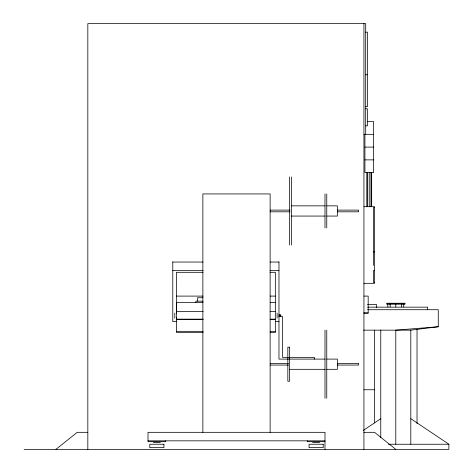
<?xml version="1.0" encoding="UTF-8"?>
<svg xmlns="http://www.w3.org/2000/svg" width="473" height="473" viewBox="0 0 473 473"><rect width="100%" height="100%" fill="white"/><g stroke="black" fill="none" stroke-linecap="round" stroke-linejoin="round"><path stroke-width="0.71" d="M55.974 449.35L77.211 432.322L87.83 432.322M363.24 430.46L380.771 418.7M363.566 330.154L410.806 330.154L438.264 326.748L438.264 309.72L367.592 309.72M438.264 326.748L395.789 330.154L395.789 444.242M365.7 32.164L367.468 32.164L367.468 106.662L365.7 106.662M365.7 74.734L367.468 74.734M365.7 108.79L367.468 108.79L367.468 125.818L365.7 125.818M367.355 121.561L373.552 121.561L373.552 172.645L364.925 172.645L364.925 134.332M363.932 134.332L373.552 134.332M364.925 147.103L373.552 147.103M364.925 159.874L373.552 159.874M291.368 205.85L324.992 205.85M326.76 205.85L337.385 205.85L337.385 216.066L326.76 216.066M363.932 206.701L374.551 206.701L374.551 283.327L363.932 283.327M374.551 207.499L373.487 207.499L373.487 265.436M270.13 210.107L290.038 210.107M337.237 210.107L358.623 210.107L358.623 211.809L337.237 211.809M270.13 211.809L290.038 211.809M291.368 216.066L324.992 216.066M373.487 251.878L374.551 251.878M172.787 262.042L203.018 262.042M270.13 262.042L278.975 262.042M374.551 270.521L373.487 270.521L373.487 282.511L374.551 282.511M172.787 270.556L203.018 270.556M270.13 270.556L278.975 270.556M203 272.306L176.429 272.306L176.429 313.504M270.166 272.306L275.333 272.306L275.333 332.537L270.172 332.537M176.429 296.098L203 296.098M270.166 296.098L275.333 296.098M363.932 296.098L368.177 296.098L368.177 313.126L363.932 313.126M202.976 297.754L197.513 297.754L197.513 301.159M202.976 301.159L195.846 301.159L195.846 302.294M203.106 302.413L176.577 302.413L176.577 332.537L203.106 332.537M270.172 302.413L275.333 302.413M390.166 303.761L401.411 303.761M367.468 304.612L376.674 304.612L376.674 307.551M367.592 307.166L427.645 307.166L427.645 309.72M176.429 311.376L203.106 311.376M270.172 311.376L275.333 311.376M363.932 312.955L368.177 312.955M278.975 314.829L280.749 314.829L280.749 316.532M278.975 315.237L280.749 315.225M278.975 316.124L280.749 316.124M278.975 316.532L282.517 316.532L282.517 357.399L314.374 357.399L314.374 359.102M176.577 319.21L203.106 319.21M270.172 319.21L275.333 319.21M176.577 319.293L203.106 319.293M270.172 319.293L275.333 319.293M176.476 321.64L172.787 321.64L172.787 261.776M275.292 321.64L278.975 321.64M176.577 331.331L203.106 331.331M270.172 331.331L275.333 331.331M324.992 359.102L278.975 359.102L278.975 261.776M326.76 359.102L337.385 359.102L337.385 369.318L326.76 369.318M270.13 363.359L288.565 363.359M337.237 363.359L358.623 363.359L358.623 365.061L337.237 365.061M270.13 365.061L288.565 365.061M289.594 369.318L324.992 369.318M363.932 389.752L374.551 389.752M363.932 432.322L374.551 432.322L395.789 449.35M148.008 440.836L324.992 440.836M324.992 441.687L307.296 441.687L307.296 440.836M153.317 442.539L160.394 442.539M312.606 442.539L319.683 442.539M388.416 444.242L448.883 444.242L448.883 449.35L24.117 449.35M410.806 418.7L448.883 444.242M417.026 329.19L417.026 423.589M410.806 330.154L410.806 444.242M404.722 303.252L404.722 304.104M403.741 303.761L403.741 306.912M402.251 303.252L402.251 304.104M401.411 303.252L401.411 306.912M395.789 303.252L395.789 306.912M390.166 303.252L390.166 306.912M389.326 303.252L389.326 304.104M387.836 303.761L387.836 306.912M380.771 330.154L380.771 437.673M374.551 330.154L374.551 422.897M371.677 172.645L371.677 206.701M370.962 172.645L370.962 206.701M369.242 172.645L369.242 206.701M367.515 172.645L367.515 206.701M366.806 172.645L366.806 206.701M365.7 134.332L365.7 23.65L87.83 23.65L87.83 449.35M363.932 23.65L363.932 449.35M326.76 193.93L326.76 227.986M326.76 330.154L326.76 398.266M324.992 193.93L324.992 227.986M324.992 330.154L324.992 398.266M324.992 449.35L324.992 432.322L148.008 432.322L148.008 441.687L165.704 441.687L165.704 440.836M291.368 176.902L291.368 245.014M289.594 176.902L289.594 245.014M277.101 313.079L277.101 318.187M270.13 432.322L270.13 193.93L202.87 193.93L202.87 432.322M176.429 317.761L176.429 319.89M174.803 313.079L174.803 318.187M404.923 303.252L386.648 303.252L386.648 304.104L404.923 304.104L404.923 303.252M289.594 347.182L287.826 347.182L287.826 381.238L289.594 381.238L289.594 347.182M163.936 444.242L149.775 444.242L149.775 447.647L163.936 447.647L163.936 444.242M323.225 444.242L309.064 444.242L309.064 447.647L323.225 447.647L323.225 444.242"/></g></svg>
